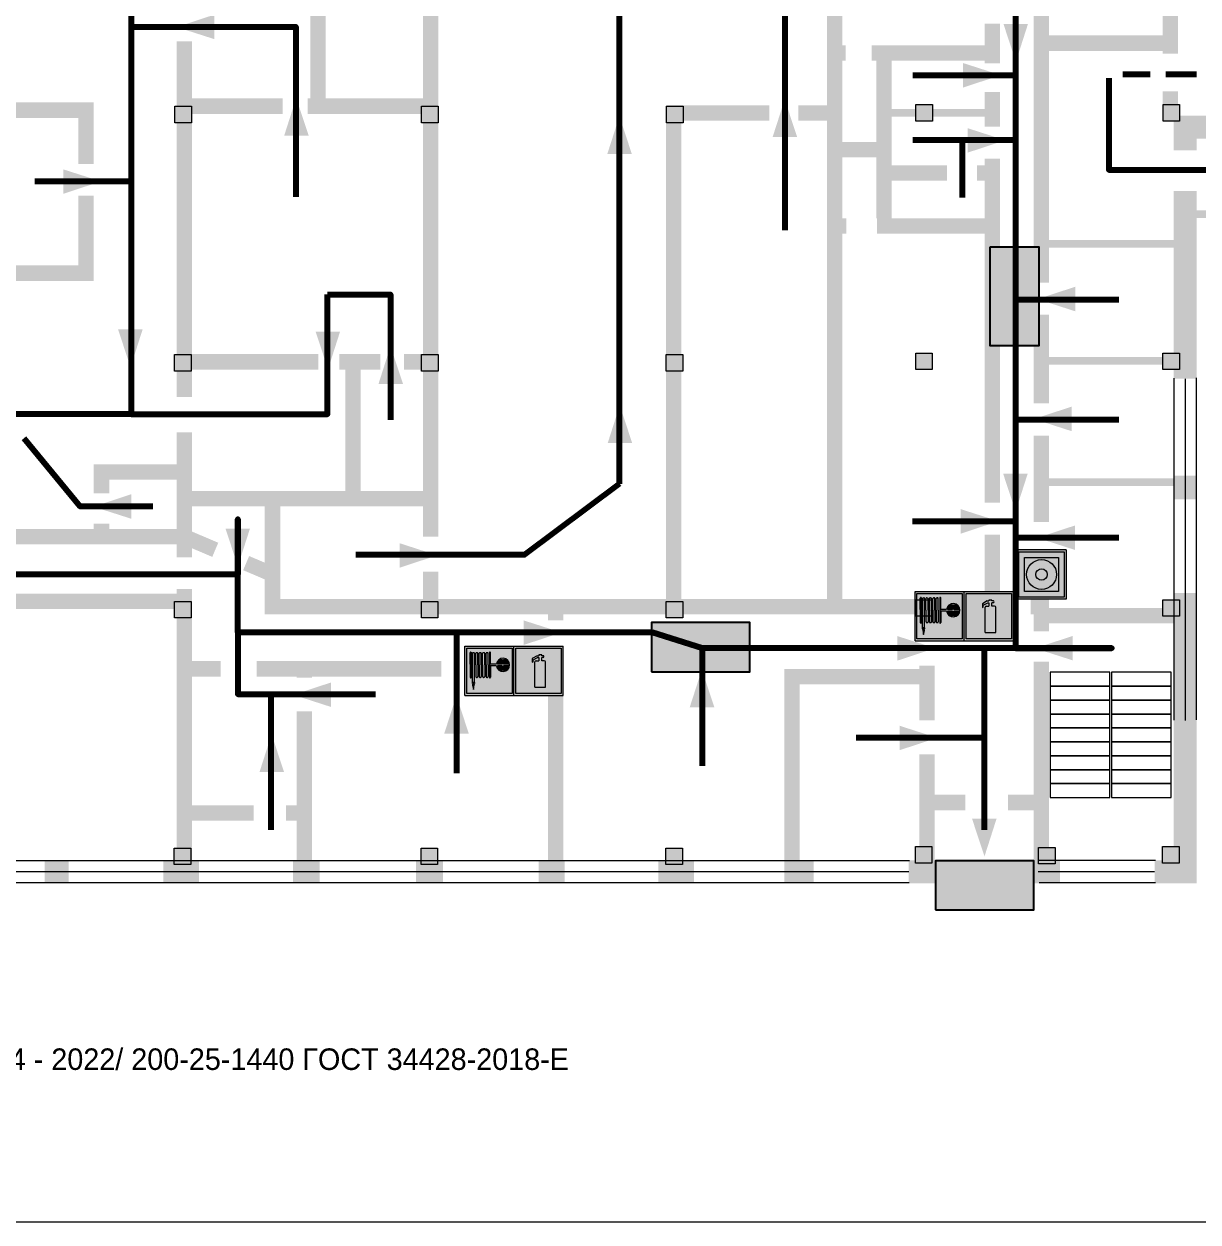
# Model space of a CAD drawing. Header units: millimetres. Extents: x 13810 to 67229, y 12374 to 21950.
# Drawn here: x 23654.2 to 23807.1, y 13755.6 to 13911.5 of the extents above; entities that cross this region are included whole.
import ezdxf

# ---------------------------------------------------------------- set-up
doc = ezdxf.new("R2010")
doc.units = ezdxf.units.MM
doc.linetypes.add('{ Wide Dash }', pattern=[12, 4, -2, 4, -2])
doc.layers.add('План_Штампы', color=7, linetype='Continuous')
doc.styles.add('обычный', font='arial.ttf')

# ---------------------------------------------------------------- blocks, each defined once
blk = doc.blocks.new('A$C54414219')
at = {"true_color": 0xffffff}
h = blk.add_hatch(color=7, dxfattribs=at)
h.paths.add_polyline_path([(2.39, -9.45), (2.39, -18.3), (11.23, -18.3), (11.23, -9.45)], flags=0)
h.paths.add_polyline_path([(10.71, -13.87, -1), (2.92, -13.87, -1)], flags=0)
h.paths.add_polyline_path([(8.3, -13.87, -1), (5.33, -13.87, -1)], flags=0)
h.paths.add_polyline_path([(0.41, -7.47), (0.41, -20.27), (13.21, -20.27), (13.21, -7.47)])
h.paths.add_polyline_path([(0.92, -19.77), (12.71, -19.77), (12.71, -7.98), (0.92, -7.98)], flags=16)
h.paths.add_polyline_path([(11.23, -9.45), (11.23, -18.3), (2.39, -18.3), (2.39, -9.45)], flags=0)
at = {"lineweight": 5}
h = blk.add_hatch(color=242, dxfattribs=at)
h.paths.add_polyline_path([(12.71, -7.98), (0.92, -7.98), (0.92, -19.77), (12.71, -19.77)])
h.paths.add_polyline_path([(11.23, -18.3), (2.39, -18.3), (2.39, -9.45), (11.23, -9.45)], flags=16)
h.paths.add_polyline_path([(10.71, -13.87, -1), (2.92, -13.87, -1)], flags=0)
h.paths.add_polyline_path([(8.3, -13.87, -1), (5.33, -13.87, -1)], flags=0)
at = {"true_color": 0xffffff}
h = blk.add_hatch(color=7, dxfattribs=at)
h.paths.add_polyline_path([(2.39, -9.45), (2.39, -18.3), (11.23, -18.3), (11.23, -9.45)])
h.paths.add_polyline_path([(10.71, -13.87, -1), (2.92, -13.87, -1)], flags=16)
h.paths.add_polyline_path([(8.3, -13.87, -1), (5.33, -13.87, -1)], flags=0)
at = {"lineweight": 5}
h = blk.add_hatch(color=242, dxfattribs=at)
h.paths.add_polyline_path([(2.92, -13.87, 1), (10.71, -13.87, 1)])
h.paths.add_polyline_path([(8.3, -13.87, -1), (5.33, -13.87, -1)], flags=16)
at = {"color": 242, "lineweight": 5}
for p, q in [((0.41, -20.27), (0.41, -7.47)), ((0.41, -7.47), (13.21, -7.47)), ((0.41, -7.47), (13.21, -7.47)), ((13.21, -20.27), (13.21, -7.47)), ((0.41, -20.27), (13.21, -20.27))]:
    blk.add_line(p, q, dxfattribs=at)
for points in [[(0.92, -7.98), (12.71, -7.98), (12.71, -19.77), (0.92, -19.77)], [(2.39, -9.45), (11.23, -9.45), (11.23, -18.3), (2.39, -18.3)]]:
    blk.add_lwpolyline(points, close=True, dxfattribs=at)
for radius in [3.89, 1.49]:
    blk.add_circle((6.81, -13.87), radius, dxfattribs=at)
blk = doc.blocks.new('A$C7B4425F7')
at = {"true_color": 0xffffff}
blk.add_hatch(color=7, dxfattribs=at).paths.add_polyline_path([(0, 0), (-16, 0), (-16, -8), (0, -8)])
h = blk.add_hatch(color=126)
h.paths.add_polyline_path([(-0.2, -0.2), (-15.8, -0.2), (-15.8, -7.8), (-0.2, -7.8)])
h.paths.add_polyline_path([(-11.76, -2.03), (-11.76, -3.66), (-11.17, -3.66, -0.568275), (-11.17, -6.18), (-12.58, -6.18), (-12.58, -2.03)], flags=16)
h.paths.add_polyline_path([(-13.33, -4.12, -0.495768), (-13.59, -6.18), (-15.03, -6.18), (-15.03, -2.03), (-13.59, -2.03, -0.487973)], flags=16)
h.paths.add_polyline_path([(-10.25, -2.03), (-9.48, -2.03), (-9.48, -6.18), (-10.25, -6.18)], flags=16)
h.paths.add_polyline_path([(-13.84, -3.69), (-14.24, -3.69), (-14.24, -3.03), (-13.9, -3.03, -0.692621)], flags=0)
h.paths.add_polyline_path([(-9.15, -2.03), (-8.4, -2.03), (-8.04, -3.07), (-7.68, -2.03), (-6.93, -2.03), (-7.64, -4.1), (-6.93, -6.18), (-7.68, -6.18), (-8.04, -5.14), (-8.4, -6.18), (-9.15, -6.18), (-8.44, -4.1)], flags=16)
h.paths.add_polyline_path([(-11.76, -4.46), (-11.42, -4.46, -0.692621), (-11.36, -5.12), (-11.76, -5.12)], flags=0)
h.paths.add_polyline_path([(-13.9, -5.2), (-14.24, -5.2), (-14.24, -4.55), (-13.84, -4.55, -0.708038)], flags=0)
edge = h.paths.add_edge_path(flags=16)
edge.add_ellipse((-5.51, -4.08), major_axis=(0, 2.05), ratio=0.586184, start_angle=0, end_angle=360)
edge = h.paths.add_edge_path(flags=0)
edge.add_ellipse((-5.51, -4.08), major_axis=(0, 1.14), ratio=0.454828, start_angle=0, end_angle=360)
h.paths.add_polyline_path([(-4.13, -4.96, 0.377264), (-3.48, -4.52, 0.0555), (-3.16, -2.03), (-1.66, -2.03), (-1.66, -4.96), (-0.96, -4.96), (-0.96, -7.01), (-1.75, -7.01), (-1.75, -6.18), (-3.3, -6.18), (-3.3, -7.02), (-4.13, -7.02)], flags=16)
h.paths.add_polyline_path([(-2.73, -2.91), (-2.28, -2.91), (-2.28, -4.96), (-3.05, -4.96, 0.079136)], flags=0)
at = {"color": 126}
blk.add_lwpolyline([(-16, -8), (0, -8), (0, 0), (-16, 0)], close=True, dxfattribs=at)
blk = doc.blocks.new('A$C32E8229D')
at = {"true_color": 0xffffff}
blk.add_hatch(color=7, dxfattribs=at).paths.add_polyline_path([(0, 0), (0, -8), (16, -8), (16, 0)])
h = blk.add_hatch(color=126)
h.paths.add_polyline_path([(0.2, -0.2), (15.8, -0.2), (15.8, -7.8), (0.2, -7.8)])
h.paths.add_polyline_path([(13.49, -2.05), (12.08, -2.05), (11.37, -2.63, 0.162397), (11.29, -2.84), (11.29, -3.63), (10.35, -3.63), (10.35, -4.05), (11.68, -4.05), (11.68, -3.48), (12.26, -4.28), (11.29, -5.1), (11.29, -6.78), (11.85, -6.78), (11.85, -5.44), (12.8, -4.64), (12.8, -5.94), (14.46, -5.94), (14.46, -5.39), (13.45, -5.39), (13.45, -3.97), (12.46, -2.59), (13.15, -2.59), (13.69, -3.34), (14.18, -3)], flags=16)
h.paths.add_polyline_path([(10.74, -1.82, 1), (11.8, -1.82, 1)], flags=16)
h.paths.add_polyline_path([(9.39, -3.59), (5.99, -3.59), (6.56, -3.03), (5.91, -3.03), (5.1, -3.83), (5.91, -4.64), (6.56, -4.64), (5.99, -4.09), (9.39, -4.09)], flags=16)
h.paths.add_polyline_path([(4.29, -1.08), (1.72, -1.08), (1.72, -6.6), (4.29, -6.6)], flags=16)
at = {"color": 126}
blk.add_lwpolyline([(16, -8), (0, -8), (0, 0), (16, 0)], close=True, dxfattribs=at)
blk = doc.blocks.new('A$C37112FD5')
at = {"true_color": 0xf5f5ff}
h = blk.add_hatch(color=7, dxfattribs=at)
h.dxf.hatch_style = 1
h.paths.add_polyline_path([(12.8, -7.4), (0, -7.4), (0, -20.2), (12.8, -20.2)])
h.paths.add_polyline_path([(12.29, -7.91), (12.29, -19.69), (0.51, -19.69), (0.51, -7.91)], flags=16)
h.paths.add_polyline_path([(4.98, -9.04, -0.42597), (5.17, -9.22), (5.17, -12.25), (5.17, -15.29, -0.432244), (4.98, -15.47), (4.83, -15.47, -0.42597), (4.64, -15.29), (4.64, -12.25), (4.64, -9.22, -0.432244), (4.83, -9.04)], flags=0)
h.paths.add_polyline_path([(4.28, -9.22), (4.28, -12.25), (4.28, -15.29, -0.432244), (4.09, -15.47), (3.94, -15.47, -0.42597), (3.75, -15.29), (3.75, -12.25), (3.75, -9.22, -0.432244), (3.94, -9.04), (4.09, -9.04, -0.42597)], flags=0)
h.paths.add_polyline_path([(5.72, -9.04), (5.87, -9.04, -0.42597), (6.06, -9.22), (6.06, -12.25), (6.06, -15.29, -0.432244), (5.87, -15.47), (5.72, -15.47, -0.42597), (5.53, -15.29), (5.53, -12.25), (5.53, -9.22, -0.432244)], flags=0)
h.paths.add_polyline_path([(6.42, -8.9), (6.5, -8.9, -0.42597), (6.69, -9.08), (6.69, -12.03), (8.21, -12.03, -15.824349), (8.21, -12.47), (6.69, -12.47), (6.69, -15.42, -0.432244), (6.5, -15.6), (6.42, -15.6)], flags=0)
h.paths.add_polyline_path([(3.39, -9.22), (3.39, -12.25), (3.39, -15.29, -0.432244), (3.2, -15.47), (3.05, -15.47, -0.42597), (2.85, -15.29), (2.85, -12.25), (2.85, -9.22, -0.432244), (3.05, -9.04), (3.2, -9.04, -0.42597)], flags=0)
h.paths.add_polyline_path([(2.5, -9.22), (2.5, -16.71), (1.96, -16.71), (1.96, -9.22, -0.432244), (2.15, -9.04), (2.31, -9.04, -0.42597)], flags=0)
h.paths.add_polyline_path([(1.61, -8.9), (1.61, -15.6), (1.57, -15.6, -0.42597), (1.37, -15.42), (1.37, -12.03), (1.37, -9.09, -0.432244), (1.57, -8.9)], flags=0)
h.paths.add_polyline_path([(9.76, -10.81), (9.76, -12.03), (8.49, -12.03, -0.336371)], flags=0)
h.paths.add_polyline_path([(8.49, -12.47), (9.76, -12.47), (9.76, -13.7, -0.336371)], flags=0)
h.paths.add_polyline_path([(10.11, -10.81, -0.336371), (11.38, -12.03), (10.11, -12.03)], flags=0)
h.paths.add_polyline_path([(10.11, -12.47), (11.38, -12.47, -0.336371), (10.11, -13.7)], flags=0)
h.paths.add_polyline_path([(2.5, -16.84), (2.5, -17.05), (1.97, -17.05), (1.97, -16.84)], flags=0)
h.paths.add_polyline_path([(2.5, -17.24, -0.033778), (2.24, -18.6, -0.033778), (1.97, -17.24)], flags=0)
h = blk.add_hatch(color=242)
h.dxf.hatch_style = 1
h.paths.add_polyline_path([(12.29, -7.91), (0.51, -7.91), (0.51, -19.69), (12.29, -19.69)])
h.paths.add_polyline_path([(6.42, -15.6), (6.42, -8.9), (6.5, -8.9, -0.42597), (6.69, -9.08), (6.69, -12.03), (8.21, -12.03, -15.824349), (8.21, -12.47), (6.69, -12.47), (6.69, -15.42, -0.432244), (6.5, -15.6)], flags=16)
h.paths.add_polyline_path([(5.87, -15.47), (5.72, -15.47, -0.42597), (5.53, -15.29), (5.53, -12.25), (5.53, -9.22, -0.432244), (5.72, -9.04), (5.87, -9.04, -0.42597), (6.06, -9.22), (6.06, -12.25), (6.06, -15.29, -0.432244)], flags=16)
h.paths.add_polyline_path([(4.98, -15.47), (4.83, -15.47, -0.42597), (4.64, -15.29), (4.64, -12.25), (4.64, -9.22, -0.432244), (4.83, -9.04), (4.98, -9.04, -0.42597), (5.17, -9.22), (5.17, -12.25), (5.17, -15.29, -0.432244)], flags=16)
h.paths.add_polyline_path([(4.09, -15.47), (3.94, -15.47, -0.42597), (3.75, -15.29), (3.75, -12.25), (3.75, -9.22, -0.432244), (3.94, -9.04), (4.09, -9.04, -0.42597), (4.28, -9.22), (4.28, -12.25), (4.28, -15.29, -0.432244)], flags=16)
h.paths.add_polyline_path([(3.2, -15.47), (3.05, -15.47, -0.42597), (2.85, -15.29), (2.85, -12.25), (2.85, -9.22, -0.432244), (3.05, -9.04), (3.2, -9.04, -0.42597), (3.39, -9.22), (3.39, -12.25), (3.39, -15.29, -0.432244)], flags=16)
h.paths.add_polyline_path([(2.5, -17.05), (1.97, -17.05), (1.97, -16.84), (2.5, -16.84)], flags=16)
h.paths.add_polyline_path([(2.5, -17.24, -0.033778), (2.24, -18.6, -0.033778), (1.97, -17.24)], flags=16)
h.paths.add_polyline_path([(2.5, -16.71), (1.96, -16.71), (1.96, -9.22, -0.432244), (2.15, -9.04), (2.31, -9.04, -0.42597), (2.5, -9.22)], flags=16)
h.paths.add_polyline_path([(1.61, -15.6), (1.57, -15.6, -0.42597), (1.37, -15.42), (1.37, -12.03), (1.37, -9.09, -0.432244), (1.57, -8.9), (1.61, -8.9)], flags=16)
h.paths.add_polyline_path([(8.49, -12.47), (9.76, -12.47), (9.76, -13.7, -0.336371)], flags=0)
h.paths.add_polyline_path([(10.11, -13.7), (10.11, -12.47), (11.38, -12.47, -0.336371)], flags=0)
h.paths.add_polyline_path([(8.49, -12.03, -0.336371), (9.76, -10.81), (9.76, -12.03)], flags=0)
h.paths.add_polyline_path([(10.11, -12.03), (10.11, -10.81, -0.336371), (11.38, -12.03)], flags=0)
h = blk.add_hatch(color=7, dxfattribs=at)
h.dxf.hatch_style = 1
h.paths.add_polyline_path([(1.61, -8.9), (1.57, -8.9, 0.432244), (1.37, -9.09), (1.37, -12.03), (1.37, -15.42, 0.42597), (1.57, -15.6), (1.61, -15.6)])
h.paths.add_polyline_path([(2.5, -9.22, 0.42597), (2.31, -9.04), (2.15, -9.04, 0.432244), (1.96, -9.22), (1.96, -16.71), (2.5, -16.71)])
h.paths.add_polyline_path([(2.5, -16.84), (1.97, -16.84), (1.97, -17.05), (2.5, -17.05)])
h.paths.add_polyline_path([(2.5, -17.24), (1.97, -17.24, 0.033778), (2.24, -18.6, 0.033778)])
h.paths.add_polyline_path([(3.39, -12.25), (3.39, -9.22, 0.42597), (3.2, -9.04), (3.05, -9.04, 0.432244), (2.85, -9.22), (2.85, -12.25), (2.85, -15.29, 0.42597), (3.05, -15.47), (3.2, -15.47, 0.432244), (3.39, -15.29)])
h.paths.add_polyline_path([(4.28, -12.25), (4.28, -9.22, 0.42597), (4.09, -9.04), (3.94, -9.04, 0.432244), (3.75, -9.22), (3.75, -12.25), (3.75, -15.29, 0.42597), (3.94, -15.47), (4.09, -15.47, 0.432244), (4.28, -15.29)])
h.paths.add_polyline_path([(5.17, -12.25), (5.17, -9.22, 0.42597), (4.98, -9.04), (4.83, -9.04, 0.432244), (4.64, -9.22), (4.64, -12.25), (4.64, -15.29, 0.42597), (4.83, -15.47), (4.98, -15.47, 0.432244), (5.17, -15.29)])
h.paths.add_polyline_path([(6.06, -12.25), (6.06, -9.22, 0.42597), (5.87, -9.04), (5.72, -9.04, 0.432244), (5.53, -9.22), (5.53, -12.25), (5.53, -15.29, 0.42597), (5.72, -15.47), (5.87, -15.47, 0.432244), (6.06, -15.29)])
h.paths.add_polyline_path([(6.69, -12.47), (8.21, -12.47, 15.824349), (8.21, -12.03), (6.69, -12.03), (6.69, -9.08, 0.42597), (6.5, -8.9), (6.42, -8.9), (6.42, -15.6), (6.5, -15.6, 0.432244), (6.69, -15.42)])
h.paths.add_polyline_path([(8.49, -12.47), (9.76, -12.47), (9.76, -13.7, -0.336371)], flags=16)
h.paths.add_polyline_path([(8.49, -12.03, -0.336371), (9.76, -10.81), (9.76, -12.03)], flags=16)
h.paths.add_polyline_path([(10.11, -12.47), (11.38, -12.47, -0.336371), (10.11, -13.7)], flags=16)
h.paths.add_polyline_path([(10.11, -12.03), (10.11, -10.81, -0.336371), (11.38, -12.03)], flags=16)
h = blk.add_hatch(color=242)
h.dxf.hatch_style = 1
h.paths.add_polyline_path([(9.76, -10.81, 0.336371), (8.49, -12.03), (9.76, -12.03)])
h.paths.add_polyline_path([(10.11, -10.81), (10.11, -12.03), (11.38, -12.03, 0.336371)])
h.paths.add_polyline_path([(11.38, -12.47), (10.11, -12.47), (10.11, -13.7, 0.336371)])
h.paths.add_polyline_path([(9.76, -12.47), (8.49, -12.47, 0.336371), (9.76, -13.7)])
at = {"color": 242, "lineweight": 5}
for p, q in [((0, -20.2), (0, -7.4)), ((0, -7.4), (12.8, -7.4)), ((1.37, -12.03), (1.37, -9.08)), ((1.57, -8.9), (1.61, -8.9)), ((1.61, -8.9), (1.61, -15.6)), ((1.96, -16.71), (1.96, -9.22)), ((2.15, -9.04), (2.31, -9.04)), ((2.5, -16.71), (2.5, -9.22)), ((2.85, -12.25), (2.85, -9.22)), ((3.05, -9.04), (3.2, -9.04)), ((3.39, -12.25), (3.39, -9.22)), ((3.75, -12.25), (3.75, -9.22)), ((3.94, -9.04), (4.09, -9.04)), ((4.28, -12.25), (4.28, -9.22)), ((4.64, -12.25), (4.64, -9.22)), ((4.83, -9.04), (4.98, -9.04)), ((5.17, -12.25), (5.17, -9.22)), ((5.53, -12.25), (5.53, -9.22)), ((5.72, -9.04), (5.87, -9.04)), ((6.06, -12.25), (6.06, -9.22)), ((6.42, -8.9), (6.42, -15.6)), ((6.5, -8.9), (6.42, -8.9)), ((6.69, -12.03), (6.69, -9.08)), ((12.8, -20.2), (12.8, -7.4)), ((1.37, -12.03), (1.37, -15.42)), ((2.85, -12.25), (2.85, -15.29)), ((3.39, -12.25), (3.39, -15.29)), ((3.75, -12.25), (3.75, -15.29)), ((4.28, -12.25), (4.28, -15.29)), ((4.64, -12.25), (4.64, -15.29)), ((5.17, -12.25), (5.17, -15.29)), ((5.53, -12.25), (5.53, -15.29)), ((6.06, -12.25), (6.06, -15.29)), ((8.21, -12.03), (6.69, -12.03)), ((9.76, -12.03), (8.49, -12.03)), ((9.76, -10.81), (9.76, -12.03)), ((10.11, -10.81), (10.11, -12.03)), ((11.38, -12.03), (10.11, -12.03)), ((3.05, -15.47), (3.2, -15.47)), ((3.94, -15.47), (4.09, -15.47)), ((4.83, -15.47), (4.98, -15.47)), ((5.72, -15.47), (5.87, -15.47)), ((8.21, -12.47), (6.69, -12.47)), ((6.69, -12.47), (6.69, -15.42)), ((9.76, -12.47), (8.49, -12.47)), ((9.76, -12.47), (9.76, -13.7)), ((11.38, -12.47), (10.11, -12.47)), ((10.11, -12.47), (10.11, -13.7)), ((1.57, -15.6), (1.61, -15.6)), ((1.96, -16.71), (2.5, -16.71)), ((1.97, -16.84), (2.5, -16.84)), ((1.97, -17.05), (1.97, -16.84)), ((2.5, -17.05), (1.97, -17.05)), ((1.97, -17.24), (2.5, -17.24)), ((2.5, -16.84), (2.5, -17.05)), ((6.42, -15.6), (6.5, -15.6)), ((0, -20.2), (12.8, -20.2))]:
    blk.add_line(p, q, dxfattribs=at)
blk.add_lwpolyline([(0.51, -7.91), (12.29, -7.91), (12.29, -19.69), (0.51, -19.69)], close=True, dxfattribs=at)
for centre, radius, start, end in [((1.56, -9.09), 0.182, 87.1027, 180.6071), ((2.15, -9.22), 0.182, 87.1027, 180.6071), ((2.32, -9.22), 0.182, 359.3929, 92.8973), ((3.04, -9.22), 0.182, 87.1027, 180.6071), ((3.21, -9.22), 0.182, 359.3929, 92.8973), ((3.93, -9.22), 0.182, 87.1027, 180.6071), ((4.1, -9.22), 0.182, 359.3929, 92.8973), ((4.82, -9.22), 0.182, 87.1027, 180.6071), ((4.99, -9.22), 0.182, 359.3929, 92.8973), ((5.71, -9.22), 0.182, 87.1027, 180.6071), ((5.88, -9.22), 0.182, 359.3929, 92.8973), ((6.51, -9.09), 0.182, 359.3929, 92.8973), ((9.93, -12.25), 1.74, 187.2319, 172.7681), ((9.93, -12.25), 1.46, 96.9927, 171.3585), ((9.93, -12.25), 1.46, 8.6415, 83.0073), ((1.56, -15.42), 0.182, 179.3929, 272.8973), ((3.04, -15.29), 0.182, 179.3929, 272.8973), ((3.21, -15.29), 0.182, 267.1027, 0.6071), ((3.93, -15.29), 0.182, 179.3929, 272.8973), ((4.1, -15.29), 0.182, 267.1027, 0.6071), ((4.82, -15.29), 0.182, 179.3929, 272.8973), ((4.99, -15.29), 0.182, 267.1027, 0.6071), ((5.71, -15.29), 0.182, 179.3929, 272.8973), ((5.88, -15.29), 0.182, 267.1027, 0.6071), ((6.51, -15.42), 0.182, 267.1027, 0.6071), ((9.93, -12.25), 1.46, 188.6415, 263.0073), ((9.93, -12.25), 1.46, 276.9927, 351.3585), ((12.17, -15.98), 10.27, 187.041, 194.7793), ((-7.7, -15.98), 10.27, 345.2207, 352.959)]:
    blk.add_arc(centre, radius, start, end, dxfattribs=at)
blk = doc.blocks.new('A$C3AD82952')
at = {"true_color": 0xf5f5ff}
h = blk.add_hatch(color=7, dxfattribs=at)
h.dxf.hatch_style = 1
h.paths.add_polyline_path([(8.21, 8.73, 0.414214), (7.89, 9.05), (7.22, 9.05), (7.22, 9.92), (7.59, 9.92, 1), (7.57, 10.36), (7.22, 10.36), (7.22, 10.6), (6.43, 10.6), (6.43, 10.36), (6.01, 10.36), (4.74, 9.59), (4.74, 8.69), (4.98, 8.73), (4.98, 9.26), (6.12, 9.91), (6.43, 9.91), (6.43, 9.05), (5.76, 9.05, 0.414214), (5.44, 8.73), (5.44, 2.2), (8.21, 2.2)], flags=0)
h.paths.add_polyline_path([(12.8, 12.8), (0, 12.8), (0, 0), (12.8, 0)])
h.paths.add_polyline_path([(0.51, 12.29), (12.29, 12.29), (12.29, 0.51), (0.51, 0.51)], flags=16)
h.paths.add_polyline_path([(4.74, 9.59), (6.01, 10.36), (6.43, 10.36), (6.43, 10.6), (7.22, 10.6), (7.22, 10.36), (7.59, 10.36, -0.94586), (7.59, 9.92), (7.22, 9.92), (7.22, 9.05), (7.89, 9.05, -0.414214), (8.21, 8.73), (8.21, 2.2), (5.44, 2.2), (5.44, 8.73, -0.414214), (5.76, 9.05), (6.43, 9.05), (6.43, 9.91), (6.12, 9.91), (4.98, 9.26), (4.98, 8.73), (4.74, 8.69)], flags=0)
h = blk.add_hatch(color=242)
h.dxf.hatch_style = 1
h.paths.add_polyline_path([(12.29, 12.29), (0.51, 12.29), (0.51, 0.51), (12.29, 0.51)])
h.paths.add_polyline_path([(4.74, 8.69), (4.74, 9.59), (6.01, 10.36), (6.43, 10.36), (6.43, 10.6), (7.22, 10.6), (7.22, 10.36), (7.59, 10.36, -0.94586), (7.59, 9.92), (7.22, 9.92), (7.22, 9.05), (7.89, 9.05, -0.414214), (8.21, 8.73), (8.21, 2.2), (5.44, 2.2), (5.44, 8.73, -0.414214), (5.76, 9.05), (6.43, 9.05), (6.43, 9.91), (6.12, 9.91), (4.98, 9.26), (4.98, 8.73)], flags=16)
h = blk.add_hatch(color=7, dxfattribs=at)
h.dxf.hatch_style = 1
h.paths.add_polyline_path([(8.21, 8.73, 0.414214), (7.89, 9.05), (7.22, 9.05), (7.22, 9.92), (7.59, 9.92, 1), (7.57, 10.36), (7.22, 10.36), (7.22, 10.6), (6.43, 10.6), (6.43, 10.36), (6.01, 10.36), (4.74, 9.59), (4.74, 8.69), (4.98, 8.73), (4.98, 9.26), (6.12, 9.91), (6.43, 9.91), (6.43, 9.05), (5.76, 9.05, 0.414214), (5.44, 8.73), (5.44, 2.2), (8.21, 2.2)])
at = {"color": 242, "lineweight": 5}
for p, q in [((0, 0), (0, 12.8)), ((0, 12.8), (12.8, 12.8)), ((12.8, 0), (12.8, 12.8)), ((6.01, 10.36), (4.74, 9.59)), ((4.74, 9.59), (4.74, 8.69)), ((4.98, 9.26), (6.12, 9.91)), ((6.01, 10.36), (6.43, 10.36)), ((6.12, 9.91), (6.43, 9.91)), ((7.22, 10.6), (6.43, 10.6)), ((6.43, 10.6), (6.43, 10.36)), ((6.43, 9.91), (6.43, 9.05)), ((7.22, 10.36), (7.22, 10.6)), ((7.59, 10.36), (7.22, 10.36)), ((7.22, 9.05), (7.22, 9.92)), ((7.59, 9.92), (7.22, 9.92)), ((4.74, 8.69), (4.98, 8.73)), ((4.98, 8.73), (4.98, 9.26)), ((5.44, 2.2), (5.44, 8.73)), ((5.76, 9.05), (6.43, 9.05)), ((7.89, 9.05), (7.22, 9.05)), ((8.21, 2.2), (8.21, 8.73)), ((0, 0), (12.8, 0)), ((5.44, 2.2), (8.21, 2.2))]:
    blk.add_line(p, q, dxfattribs=at)
blk.add_lwpolyline([(0.51, 12.29), (12.29, 12.29), (12.29, 0.51), (0.51, 0.51)], close=True, dxfattribs=at)
for centre, radius, start, end in [((7.58, 10.14), 0.223, 273.1875, 86.8125), ((5.76, 8.73), 0.32, 90, 180), ((7.89, 8.73), 0.32, 0, 90)]:
    blk.add_arc(centre, radius, start, end, dxfattribs=at)

msp = doc.modelspace()

# ---------------------------------------------------------------- hatches: boundary and pattern name
at = {"lineweight": 0}
h = msp.add_hatch(color=256, dxfattribs=at)
h.dxf.hatch_style = 1
h.paths.add_polyline_path([(23673.86, 13898.68), (23676.01, 13898.68), (23676.01, 13900.84), (23673.86, 13900.84)])
h = msp.add_hatch(color=256, dxfattribs=at)
h.dxf.hatch_style = 1
h.paths.add_polyline_path([(23705.99, 13898.68), (23708.14, 13898.68), (23708.14, 13900.84), (23705.99, 13900.84)])
h = msp.add_hatch(color=256, dxfattribs=at)
h.dxf.hatch_style = 1
h.paths.add_polyline_path([(23737.87, 13898.68), (23740.03, 13898.68), (23740.03, 13900.84), (23737.87, 13900.84)])
h = msp.add_hatch(color=256, dxfattribs=at)
h.dxf.hatch_style = 1
h.paths.add_polyline_path([(23770.34, 13898.89), (23772.5, 13898.89), (23772.5, 13901.05), (23770.34, 13901.05)])
h = msp.add_hatch(color=256, dxfattribs=at)
h.dxf.hatch_style = 1
h.paths.add_polyline_path([(23802.51, 13898.89), (23804.67, 13898.89), (23804.67, 13901.05), (23802.51, 13901.05)])
h = msp.add_hatch(color=256, dxfattribs=at)
h.dxf.hatch_style = 1
h.paths.add_polyline_path([(23673.83, 13866.36), (23675.99, 13866.36), (23675.99, 13868.52), (23673.83, 13868.52)])
h = msp.add_hatch(color=256, dxfattribs=at)
h.dxf.hatch_style = 1
h.paths.add_polyline_path([(23705.96, 13866.36), (23708.12, 13866.36), (23708.12, 13868.52), (23705.96, 13868.52)])
h = msp.add_hatch(color=256, dxfattribs=at)
h.dxf.hatch_style = 1
h.paths.add_polyline_path([(23737.84, 13866.36), (23740, 13866.36), (23740, 13868.52), (23737.84, 13868.52)])
h = msp.add_hatch(color=256, dxfattribs=at)
h.dxf.hatch_style = 1
h.paths.add_polyline_path([(23770.31, 13866.57), (23772.47, 13866.57), (23772.47, 13868.72), (23770.31, 13868.72)])
h = msp.add_hatch(color=256, dxfattribs=at)
h.dxf.hatch_style = 1
h.paths.add_polyline_path([(23802.48, 13866.57), (23804.64, 13866.57), (23804.64, 13868.72), (23802.48, 13868.72)])
h = msp.add_hatch(color=256, dxfattribs=at)
h.dxf.hatch_style = 1
h.paths.add_polyline_path([(23770.3, 13834.46), (23772.46, 13834.46), (23772.46, 13836.61), (23770.3, 13836.61)])
h = msp.add_hatch(color=256, dxfattribs=at)
h.dxf.hatch_style = 1
h.paths.add_polyline_path([(23802.48, 13834.46), (23804.64, 13834.46), (23804.64, 13836.61), (23802.48, 13836.61)])
h = msp.add_hatch(color=256, dxfattribs=at)
h.dxf.hatch_style = 1
h.paths.add_polyline_path([(23673.82, 13834.25), (23675.98, 13834.25), (23675.98, 13836.4), (23673.82, 13836.4)])
h = msp.add_hatch(color=256, dxfattribs=at)
h.dxf.hatch_style = 1
h.paths.add_polyline_path([(23705.95, 13834.25), (23708.11, 13834.25), (23708.11, 13836.4), (23705.95, 13836.4)])
h = msp.add_hatch(color=256, dxfattribs=at)
h.dxf.hatch_style = 1
h.paths.add_polyline_path([(23737.84, 13834.25), (23739.99, 13834.25), (23739.99, 13836.4), (23737.84, 13836.4)])
h = msp.add_hatch(color=256, dxfattribs=at)
h.dxf.hatch_style = 1
h.paths.add_polyline_path([(23673.78, 13802.14), (23675.94, 13802.14), (23675.94, 13804.29), (23673.78, 13804.29)])
h = msp.add_hatch(color=256, dxfattribs=at)
h.dxf.hatch_style = 1
h.paths.add_polyline_path([(23705.91, 13802.14), (23708.06, 13802.14), (23708.06, 13804.29), (23705.91, 13804.29)])
h = msp.add_hatch(color=256, dxfattribs=at)
h.dxf.hatch_style = 1
h.paths.add_polyline_path([(23737.79, 13802.14), (23739.95, 13802.14), (23739.95, 13804.29), (23737.79, 13804.29)])
h = msp.add_hatch(color=256, dxfattribs=at)
h.dxf.hatch_style = 1
h.paths.add_polyline_path([(23770.26, 13802.34), (23772.42, 13802.34), (23772.42, 13804.5), (23770.26, 13804.5)])
h = msp.add_hatch(color=256, dxfattribs=at)
h.dxf.hatch_style = 1
h.paths.add_polyline_path([(23786.29, 13802.23), (23788.45, 13802.23), (23788.45, 13804.38), (23786.29, 13804.38)])
h = msp.add_hatch(color=256, dxfattribs=at)
h.dxf.hatch_style = 1
h.paths.add_polyline_path([(23802.43, 13802.34), (23804.59, 13802.34), (23804.59, 13804.5), (23802.43, 13804.5)])

# ---------------------------------------------------------------- linework, layer by layer
at = {"color": 126, "lineweight": 0, "true_color": 0x008754}
msp.add_lwpolyline([(23537.02, 14150.63), (24137.02, 14150.63), (24137.02, 13755.63), (23537.02, 13755.63)], close=True, dxfattribs=at)
at = {"lineweight": 0}
for points, const_width in [([(23773.69, 13931.39), (23759.77, 13931.39), (23759.77, 13835.7)], 2), ([(23707.15, 13849.78), (23707.15, 13925.38)], 2), ([(23794.41, 13923.1), (23786.67, 13923.1), (23786.67, 13877.86)], 2), ([(23803.47, 13907.67), (23803.47, 13923.1)], 2), ([(23692.51, 13900.84), (23692.51, 13922.74), (23675.08, 13922.74)], 2), ([(23780.29, 13906.43), (23780.29, 13911.56)], 2), ([(23675.08, 13863), (23675.08, 13909.28)], 2), ([(23803.47, 13909.04), (23786.67, 13909.04)], 2), ([(23759.77, 13907.77), (23761.17, 13907.77)], 2), ([(23780.29, 13907.77), (23764.58, 13907.77)], 2), ([(23766.16, 13899.98), (23766.16, 13899.98), (23766.16, 13907.77), (23766.16, 13885.24), (23765.25, 13885.24), (23780.29, 13885.24)], 2), ([(23780.29, 13898.16), (23780.29, 13902.67)], 2), ([(23803.47, 13900.6), (23803.47, 13902.75)], 2), ([(23662.29, 13889.2), (23662.29, 13879.11), (23650.32, 13879.11), (23650.32, 13900.32), (23662.29, 13900.32), (23662.29, 13893.32)], 2), ([(23675.08, 13900.84), (23687.9, 13900.84)], 2), ([(23691.15, 13900.84), (23707.15, 13900.84)], 2), ([(23738.8, 13836), (23738.8, 13899.94), (23751.25, 13899.94)], 2), ([(23759.77, 13899.94), (23755.03, 13899.94)], 2), ([(23766.16, 13899.98), (23779.81, 13899.98)], 1), ([(23850.45, 13898.1), (23805.38, 13898.1), (23805.38, 13895.1)], 3), ([(23766.16, 13895.19), (23759.77, 13895.19)], 2), ([(23780.29, 13849.26), (23780.29, 13894.02)], 2), ([(23766.16, 13892.14), (23774.36, 13892.14)], 2), ([(23780.29, 13892.14), (23778.27, 13892.14)], 2), ([(23805.38, 13889.82), (23805.38, 13865.38)], 3), ([(23878.73, 13889.08), (23878.73, 13886.77), (23805.71, 13886.77), (23835.99, 13886.77), (23835.99, 13889.16)], 1), ([(23759.77, 13885.24), (23761.27, 13885.24)], 2), ([(23786.67, 13882.93), (23805.38, 13882.93)], 1), ([(23786.67, 13873.69), (23786.67, 13862.19)], 2), ([(23677.43, 13867.57), (23675.24, 13867.57)], 2), ([(23692.53, 13867.57), (23676.47, 13867.57)], 2), ([(23700.59, 13867.57), (23695.29, 13867.57)], 2), ([(23697.06, 13867.57), (23697.06, 13849.78)], 2), ([(23707.15, 13867.57), (23703.67, 13867.57)], 2), ([(23786.67, 13867.71), (23805.38, 13867.71)], 1), ([(23675.08, 13849.78), (23675.08, 13858.41)], 2), ([(23786.67, 13857.95), (23786.67, 13846.73)], 2), ([(23664.31, 13850.44), (23664.31, 13853.25), (23675.08, 13853.25)], 2), ([(23805.38, 13852.75), (23805.38, 13849.67)], 3), ([(23805.38, 13851.92), (23786.67, 13851.92)], 1), ([(23700.71, 13835.7), (23686.57, 13835.7), (23686.57, 13849.78), (23675.08, 13849.78), (23675.08, 13842.15)], 2), ([(23686.57, 13849.78), (23707.15, 13849.78), (23707.15, 13844.82)], 2), ([(23664.31, 13844.83), (23664.31, 13846.51)], 2), ([(23780.29, 13835.7), (23780.29, 13845.06)], 2), ([(23675.08, 13844.83), (23610.83, 13844.83)], 2), ([(23679.12, 13843.11), (23675.08, 13844.83)], 2), ([(23786.67, 13842.61), (23786.67, 13835.7), (23785.29, 13835.7)], 2), ([(23686.57, 13839.92), (23683.14, 13841.38)], 2), ([(23707.15, 13840.25), (23707.15, 13835.9)], 2), ([(23675.08, 13838), (23675.08, 13801.02)], 2), ([(23805.38, 13837.51), (23805.38, 13801.2), (23801.41, 13801.2)], 3), ([(23675.08, 13836.4), (23650.41, 13836.4)], 2), ([(23781.54, 13835.7), (23699.37, 13835.7)], 2), ([(23723.42, 13835.7), (23723.42, 13833.94)], 2), ([(23771.76, 13832.38), (23771.76, 13835.7)], 2), ([(23786.67, 13835.7), (23786.67, 13832.5)], 2), ([(23786.67, 13834.54), (23805.38, 13834.54)], 2), ([(23723.42, 13802), (23723.42, 13829.64)], 2), ([(23771.76, 13820.92), (23771.76, 13828.04)], 2), ([(23786.67, 13828.55), (23786.67, 13801.25), (23786.67, 13810.23), (23782.33, 13810.23)], 2), ([(23675.08, 13827.62), (23679.83, 13827.62)], 2), ([(23708.54, 13827.62), (23684.5, 13827.62)], 2), ([(23690.73, 13827.62), (23690.73, 13826.46)], 2), ([(23723.42, 13827.62), (23712.69, 13827.62)], 2), ([(23771.76, 13826.6), (23754.19, 13826.6), (23754.19, 13801.42)], 2), ([(23690.73, 13822.1), (23690.73, 13801.71), (23690.73, 13808.87), (23688.32, 13808.87)], 2), ([(23776.77, 13810.23), (23771.76, 13810.23), (23771.76, 13801.04), (23771.76, 13816.5)], 2), ([(23675.08, 13808.87), (23684.11, 13808.87)], 2), ([(23660.03, 13801.2), (23656.89, 13801.2)], 3), ([(23677.02, 13801.2), (23672.34, 13801.2)], 3), ([(23692.71, 13801.2), (23689.25, 13801.2)], 3), ([(23708.77, 13801.2), (23705.26, 13801.2)], 3), ([(23724.61, 13801.2), (23721.23, 13801.2)], 3), ([(23741.43, 13801.2), (23736.78, 13801.2)], 3), ([(23757.01, 13801.2), (23753.21, 13801.2)], 3), ([(23777, 13801.2), (23769.41, 13801.2)], 3), ([(23789.09, 13801.2), (23782.66, 13801.2)], 3)]:
    msp.add_lwpolyline(points, dxfattribs=dict(at, const_width=const_width))
at = {"color": 126, "lineweight": 100, "true_color": 0x008754}
for points in [[(23719.36, 13927.78), (23716.59, 13927.78), (23668.19, 13927.78), (23668.19, 13911.17), (23689.63, 13911.17), (23689.63, 13889.06)], [(23851.88, 13899.58), (23851.88, 13903.34), (23842.04, 13903.34), (23842.04, 13928.07), (23862.51, 13928.07), (23783.32, 13928.07), (23783.32, 13830.32), (23795.85, 13830.32), (23742.52, 13830.32), (23736.05, 13832.37), (23682.05, 13832.37), (23682.05, 13824.32), (23699.97, 13824.32)], [(23731.76, 13851.69), (23731.76, 13851.69), (23731.76, 13915.69), (23753.25, 13915.69), (23753.25, 13884.69)], [(23668.19, 13911.17), (23668.19, 13860.75), (23693.73, 13860.75), (23693.73, 13876.34)], [(23783.32, 13904.84), (23769.92, 13904.84)], [(23795.47, 13904.48), (23795.47, 13892.56), (23873.16, 13892.56)], [(23783.32, 13896.4), (23769.92, 13896.4)], [(23776.37, 13896.4), (23776.37, 13888.95)], [(23668.19, 13891.05), (23655.62, 13891.05)], [(23693.73, 13876.34), (23701.94, 13876.34), (23701.94, 13860.04)], [(23783.32, 13875.7), (23796.75, 13875.7)], [(23682.05, 13832.37), (23682.05, 13847.11), (23682.05, 13839.91), (23590.21, 13839.91), (23590.21, 13873.94), (23583.04, 13873.94)], [(23668.19, 13860.75), (23590.21, 13860.75)], [(23783.32, 13860.08), (23796.75, 13860.08)], [(23670.99, 13848.76), (23661.53, 13848.76), (23654.25, 13857.61)], [(23731.76, 13851.69), (23719.36, 13842.44), (23697.4, 13842.44)], [(23769.88, 13846.85), (23783.32, 13846.85)], [(23783.32, 13844.7), (23796.75, 13844.7)], [(23697.4, 13842.44), (23697.4, 13842.44)], [(23710.53, 13832.37), (23710.53, 13814.06)], [(23742.52, 13830.32), (23742.52, 13815.02)], [(23779.25, 13806.68), (23779.25, 13830.32)], [(23686.41, 13806.69), (23686.41, 13824.32)], [(23779.25, 13818.64), (23762.57, 13818.64)]]:
    msp.add_lwpolyline(points, dxfattribs=at)
at = {"color": 126, "linetype": '{ Wide Dash }', "lineweight": 100, "true_color": 0x008754}
msp.add_lwpolyline([(23824.85, 13904.95), (23797.29, 13904.95)], dxfattribs=at)
at = {"lineweight": 0}
for points in [[(23676.01, 13898.68), (23673.86, 13898.68), (23673.86, 13900.84), (23676.01, 13900.84)], [(23708.14, 13898.68), (23705.99, 13898.68), (23705.99, 13900.84), (23708.14, 13900.84)], [(23740.03, 13898.68), (23737.87, 13898.68), (23737.87, 13900.84), (23740.03, 13900.84)], [(23772.5, 13898.89), (23770.34, 13898.89), (23770.34, 13901.05), (23772.5, 13901.05)], [(23804.67, 13898.89), (23802.51, 13898.89), (23802.51, 13901.05), (23804.67, 13901.05)], [(23675.99, 13866.36), (23673.83, 13866.36), (23673.83, 13868.52), (23675.99, 13868.52)], [(23708.12, 13866.36), (23705.96, 13866.36), (23705.96, 13868.52), (23708.12, 13868.52)], [(23740, 13866.36), (23737.84, 13866.36), (23737.84, 13868.52), (23740, 13868.52)], [(23772.47, 13866.57), (23770.31, 13866.57), (23770.31, 13868.72), (23772.47, 13868.72)], [(23804.64, 13866.57), (23802.48, 13866.57), (23802.48, 13868.72), (23804.64, 13868.72)], [(23772.46, 13834.46), (23770.3, 13834.46), (23770.3, 13836.61), (23772.46, 13836.61)], [(23804.64, 13834.46), (23802.48, 13834.46), (23802.48, 13836.61), (23804.64, 13836.61)], [(23675.98, 13834.25), (23673.82, 13834.25), (23673.82, 13836.4), (23675.98, 13836.4)], [(23708.11, 13834.25), (23705.95, 13834.25), (23705.95, 13836.4), (23708.11, 13836.4)], [(23739.99, 13834.25), (23737.84, 13834.25), (23737.84, 13836.4), (23739.99, 13836.4)], [(23795.59, 13827.17), (23787.82, 13827.17), (23787.82, 13825.36), (23795.59, 13825.36)], [(23803.57, 13827.17), (23795.8, 13827.17), (23795.8, 13825.36), (23803.57, 13825.36)], [(23795.59, 13825.36), (23787.82, 13825.36), (23787.82, 13823.55), (23795.59, 13823.55)], [(23803.57, 13825.36), (23795.8, 13825.36), (23795.8, 13823.55), (23803.57, 13823.55)], [(23795.59, 13823.55), (23787.82, 13823.55), (23787.82, 13821.74), (23795.59, 13821.74)], [(23803.57, 13823.55), (23795.8, 13823.55), (23795.8, 13821.74), (23803.57, 13821.74)], [(23795.59, 13821.74), (23787.82, 13821.74), (23787.82, 13819.93), (23795.59, 13819.93)], [(23803.57, 13821.74), (23795.8, 13821.74), (23795.8, 13819.93), (23803.57, 13819.93)], [(23795.59, 13819.93), (23787.82, 13819.93), (23787.82, 13818.11), (23795.59, 13818.11)], [(23803.57, 13819.93), (23795.8, 13819.93), (23795.8, 13818.11), (23803.57, 13818.11)], [(23795.59, 13818.11), (23787.82, 13818.11), (23787.82, 13816.3), (23795.59, 13816.3)], [(23803.57, 13818.11), (23795.8, 13818.11), (23795.8, 13816.3), (23803.57, 13816.3)], [(23795.59, 13816.3), (23787.82, 13816.3), (23787.82, 13814.49), (23795.59, 13814.49)], [(23803.57, 13816.3), (23795.8, 13816.3), (23795.8, 13814.49), (23803.57, 13814.49)], [(23795.59, 13814.49), (23787.82, 13814.49), (23787.82, 13812.68), (23795.59, 13812.68)], [(23803.57, 13814.49), (23795.8, 13814.49), (23795.8, 13812.68), (23803.57, 13812.68)], [(23795.59, 13812.68), (23787.82, 13812.68), (23787.82, 13810.87), (23795.59, 13810.87)], [(23803.57, 13812.68), (23795.8, 13812.68), (23795.8, 13810.87), (23803.57, 13810.87)], [(23675.94, 13802.14), (23673.78, 13802.14), (23673.78, 13804.29), (23675.94, 13804.29)], [(23708.06, 13802.14), (23705.91, 13802.14), (23705.91, 13804.29), (23708.06, 13804.29)], [(23739.95, 13802.14), (23737.79, 13802.14), (23737.79, 13804.29), (23739.95, 13804.29)], [(23772.42, 13802.34), (23770.26, 13802.34), (23770.26, 13804.5), (23772.42, 13804.5)], [(23788.45, 13802.23), (23786.29, 13802.23), (23786.29, 13804.38), (23788.45, 13804.38)], [(23804.59, 13802.34), (23802.43, 13802.34), (23802.43, 13804.5), (23804.59, 13804.5)]]:
    msp.add_lwpolyline(points, close=True, dxfattribs=at)
for points in [[(23803.93, 13865.46), (23803.93, 13820.96)], [(23805.38, 13865.38), (23805.38, 13820.88)], [(23806.81, 13865.5), (23806.81, 13821)], [(23769.5, 13802.64), (23578.55, 13802.64)], [(23801.54, 13802.66), (23786.36, 13802.66)], [(23769.41, 13801.2), (23578.45, 13801.2)], [(23801.41, 13801.2), (23786.23, 13801.2)], [(23769.44, 13799.79), (23578.49, 13799.79)], [(23801.54, 13799.77), (23786.36, 13799.77)]]:
    msp.add_lwpolyline(points, dxfattribs=at)
at = {"layer": 'План_Штампы', "color": 126, "true_color": 0x008754}
for points in [[(23679.01, 13912.75), (23679.01, 13909.56), (23674.11, 13911.13)], [(23781.73, 13911.54), (23784.92, 13911.53), (23783.35, 13906.63)], [(23776.48, 13903.26), (23776.48, 13906.45), (23781.38, 13904.88)], [(23691.28, 13897), (23688.09, 13897), (23689.66, 13901.9)], [(23754.87, 13896.82), (23751.68, 13896.83), (23753.26, 13901.72)], [(23733.35, 13894.62), (23730.16, 13894.63), (23731.74, 13899.53)], [(23777.06, 13894.79), (23777.06, 13897.98), (23781.96, 13896.4)], [(23659.33, 13889.43), (23659.33, 13892.62), (23664.23, 13891.05)], [(23791.07, 13877.34), (23791.07, 13874.15), (23786.17, 13875.73)], [(23666.47, 13871.78), (23669.66, 13871.78), (23668.09, 13866.88)], [(23692.18, 13871.51), (23695.37, 13871.51), (23693.8, 13866.61)], [(23703.56, 13864.7), (23700.37, 13864.7), (23701.94, 13869.6)], [(23733.4, 13857), (23730.21, 13857), (23731.78, 13861.9)], [(23790.6, 13861.74), (23790.6, 13858.55), (23785.7, 13860.13)], [(23781.69, 13853.01), (23784.88, 13853), (23783.31, 13848.11)], [(23668.18, 13850.34), (23668.18, 13847.15), (23663.28, 13848.72)], [(23776.17, 13845.21), (23776.18, 13848.4), (23781.08, 13846.83)], [(23791.05, 13846.28), (23791.05, 13843.09), (23786.15, 13844.67)], [(23680.45, 13845.88), (23683.64, 13845.88), (23682.06, 13840.98)], [(23703.11, 13840.78), (23703.11, 13843.97), (23708.01, 13842.39)], [(23719.28, 13830.73), (23719.28, 13833.92), (23724.18, 13832.35)], [(23767.93, 13828.69), (23767.93, 13831.88), (23772.83, 13830.31)], [(23790.76, 13831.91), (23790.76, 13828.72), (23785.86, 13830.29)], [(23744.09, 13822.62), (23740.89, 13822.63), (23742.47, 13827.52)], [(23694.2, 13825.85), (23694.19, 13822.66), (23689.29, 13824.24)], [(23712.13, 13819.19), (23708.93, 13819.2), (23710.51, 13824.1)], [(23768.2, 13817.03), (23768.2, 13820.22), (23773.1, 13818.64)], [(23688.07, 13814.19), (23684.88, 13814.2), (23686.46, 13819.1)], [(23777.64, 13808.12), (23780.83, 13808.11), (23779.26, 13803.21)]]:
    msp.add_solid(points, dxfattribs=at)

# ---------------------------------------------------------------- block references
at = {"xscale": 0.5, "yscale": 0.5, "zscale": 0.5, "rotation": 180}
msp.add_blockref('A$C54414219', (23790.1, 13832.97), dxfattribs=at)
for name, p, xscale, yscale, zscale in [('A$C37112FD5', (23770.22, 13841.37), 0.4999987203627825, 0.4999987203627825, 0.4999987203627825), ('A$C3AD82952', (23776.62, 13831.27), 0.5, 0.5, 0.5), ('A$C37112FD5', (23711.61, 13834.25), 0.4999987203627825, 0.4999987203627825, 0.4999987203627825), ('A$C3AD82952', (23718.01, 13824.15), 0.5, 0.5, 0.5)]:
    msp.add_blockref(name, p, dxfattribs=dict(xscale=xscale, yscale=yscale, zscale=zscale))
at = {"layer": 'План_Штампы', "color": 126, "true_color": 0x008754, "xscale": -0.8, "yscale": 0.8, "zscale": 0.8, "rotation": 270}
msp.add_blockref('A$C32E8229D', (23786.36, 13869.68), dxfattribs=at)
at = {"layer": 'План_Штампы', "color": 126, "true_color": 0x008754, "xscale": -0.8, "yscale": 0.8, "zscale": 0.8}
msp.add_blockref('A$C32E8229D', (23748.73, 13833.63), dxfattribs=at)
at = {"layer": 'План_Штампы', "xscale": 0.8, "yscale": 0.8, "zscale": 0.8}
msp.add_blockref('A$C7B4425F7', (23785.67, 13802.65), dxfattribs=at)

# ---------------------------------------------------------------- texts
at = {"lineweight": 0, "insert": (23651.13, 13776.42), "char_height": 2.8, "width": 191.3484, "attachment_point": 5, "style": 'обычный'}
msp.add_mtext('\\pi-8.4,l8.4,t8.4;{\\fProxima Nova Rg|b0|i0|c204|p2;ИЗГОТОВИТЕЛЬ: ИП АНДРЕЕВ А. А.\\fProxima Nova Rg|b0|i0|c0|p2; \\fProxima Nova Rg|b0|i0|c204|p2;ФП-24 - 2022/ 200-25-1440 ГОСТ 34428-2018-Е\\H1.2266x; }', dxfattribs=at)

doc.saveas('drawing.dxf')
